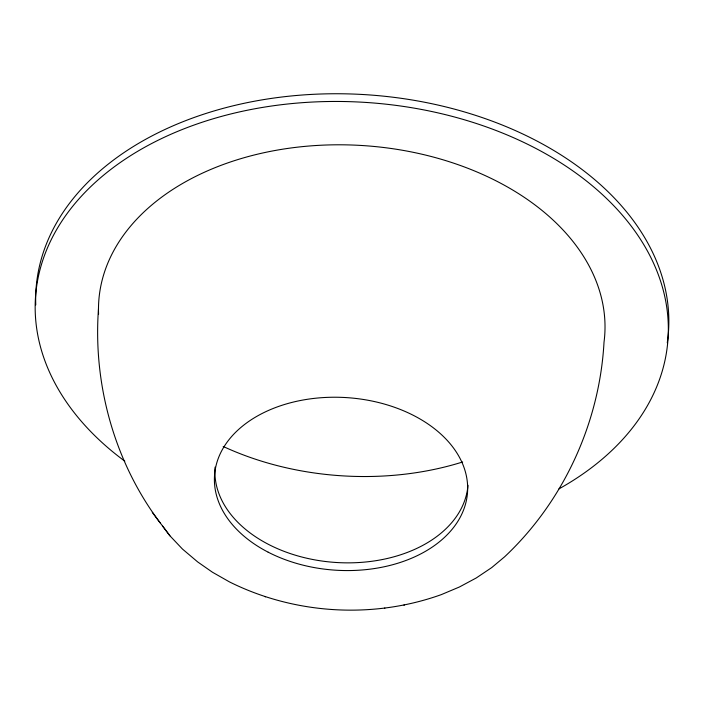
<?xml version="1.0" encoding="UTF-8"?>
<svg xmlns="http://www.w3.org/2000/svg" width="704" height="704" viewBox="0 0 704 704"><rect width="100%" height="100%" fill="white"/><g stroke="black" fill="none" stroke-linecap="round" stroke-linejoin="round"><path stroke-width="1.06" d="M98.507 308.51C92.875 384.102 114.391 462.079 160.107 522.782M152.319 512.415L169.91 535.788L182.468 549.058L197.674 561.924L212.432 572.22L229.398 581.865C294.474 614.381 372.979 619.194 441.461 594.563L459.395 587.004L476.221 577.984L491.726 567.582L504.592 556.82C563.543 501.53 599.57 422.893 604.006 342.302A253.554 172.92 3.7 0 0 359.586 145.367A253.554 172.92 3.7 0 0 98.578 314.16M403.902 605.088L404.51 604.991M384.454 608.194L384.894 608.133M264.977 596.64L265.549 596.807M162.589 526.046L169.91 535.788M467.975 485.276A126.773 86.46 3.7 0 1 334.62 562.382A126.773 86.46 3.7 0 1 215.081 467.104M462.651 461.974A242.986 165.722 3.7 0 1 223.177 446.459M124.81 461.173A316.941 216.154 3.7 0 1 135.45 152.645A316.941 216.154 3.7 0 1 587.074 181.491A316.941 216.154 3.7 0 1 558.932 488.902M35.763 304.946A316.941 216.154 3.7 0 1 363.986 94.574A316.941 216.154 3.7 0 1 667.278 342.769M268.171 552.182A126.773 86.46 3.7 0 0 467.157 495.986A126.773 86.46 3.7 0 0 287.76 403.533A126.773 86.46 3.7 0 0 268.171 552.182"/></g></svg>
